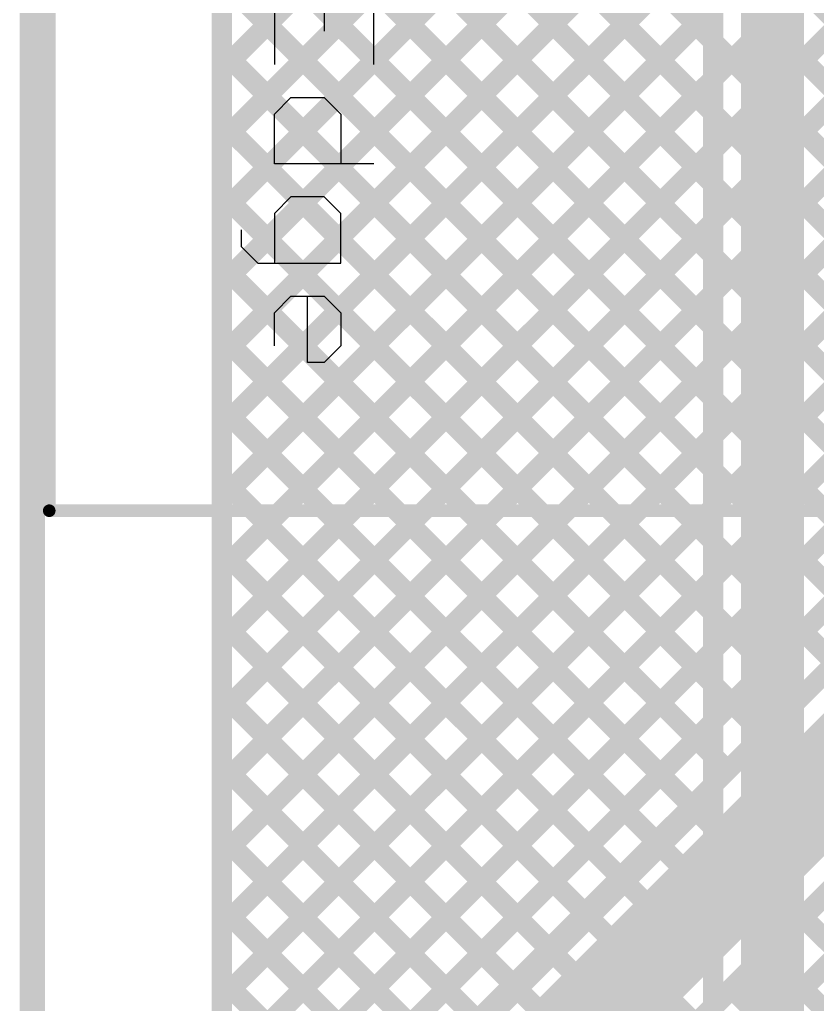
# Model space of a CAD drawing. Header units: millimetres. Extents: x 2.49 to 5.65, y 1.36 to 4.13.
# Drawn here: x 2.49 to 2.8057, y 2.3414 to 2.7313 of the extents above; entities that cross this region are included whole.
import ezdxf

# ---------------------------------------------------------------- set-up
doc = ezdxf.new("R2010")
doc.units = ezdxf.units.MM
doc.header["$MEASUREMENT"] = 0
for name, color, linetype in [('BottomLayer', 5, 'Continuous'), ('Mechanical2', 216, 'Continuous'), ('TopLayer', 1, 'Continuous'), ('TopOverlay', 2, 'Continuous')]:
    doc.layers.add(name, color=color, linetype=linetype)

# ---------------------------------------------------------------- blocks, each defined once
blk = doc.blocks.new('901_141A1011D10100_74')
at = {"layer": 'TopOverlay'}
for p, q in [((0.10938, -0.38152), (0.08314, -0.38152)), ((0.14874, -0.38152), (0.14874, -0.42088)), ((0.1225, -0.4012), (0.12906, -0.39464)), ((0.12906, -0.39464), (0.14874, -0.39464)), ((0.16842, -0.39464), (0.16186, -0.4012)), ((0.1881, -0.39464), (0.16842, -0.39464)), ((0.1881, -0.42744), (0.1881, -0.39464)), ((0.20122, -0.4012), (0.20778, -0.39464)), ((0.20778, -0.39464), (0.2209, -0.39464)), ((0.2209, -0.39464), (0.22745, -0.4012)), ((0.08314, -0.4012), (0.09626, -0.4012)), ((0.1225, -0.41432), (0.1225, -0.4012)), ((0.16186, -0.4012), (0.16186, -0.41432)), ((0.20122, -0.41432), (0.20122, -0.4012)), ((0.22745, -0.4012), (0.22745, -0.40776)), ((0.22745, -0.40776), (0.20122, -0.40776)), ((0.12906, -0.42088), (0.1225, -0.41432)), ((0.16186, -0.41432), (0.16842, -0.42088)), ((0.20778, -0.42088), (0.20122, -0.41432)), ((0.08314, -0.42088), (0.10938, -0.42088)), ((0.14874, -0.42088), (0.12906, -0.42088)), ((0.16842, -0.42088), (0.1881, -0.42088)), ((0.2209, -0.42088), (0.20778, -0.42088)), ((0.18154, -0.434), (0.1881, -0.42744)), ((0.17498, -0.434), (0.18154, -0.434))]:
    blk.add_line(p, q, dxfattribs=at)
at = {"layer": 'TopOverlay', "const_width": 0.005}
for points in [[(0.28614, -0.51), (0.28614, -0.1871)], [(0.28614, -0.51), (-0.19715, -0.51)]]:
    blk.add_lwpolyline(points, dxfattribs=at)
at = {"layer": 'TopOverlay', "const_width": 0.0025}
blk.add_lwpolyline([(0.28489, -0.51, 1), (0.28739, -0.51, 1)], format="xyb", close=True, dxfattribs=at)
blk.add_lwpolyline([(0.28489, -0.51, 1), (0.28739, -0.51, 1)], format="xyb", close=True, dxfattribs=at)

msp = doc.modelspace()

# ---------------------------------------------------------------- linework, layer by layer
at = {"layer": 'BottomLayer'}
for points, const_width in [([(2.56996, 3.87959), (2.57004, 1.61453)], 0.008), ([(2.788, 3.503), (2.788, 2.088)], 0.025), ([(2.7645, 3.503), (2.7645, 2.088)], 0.008), ([(2.57, 2.91715), (2.7645, 2.72265)], 0.008), ([(2.57, 2.71143), (2.7645, 2.90592)], 0.008), ([(2.57, 2.88887), (2.7645, 2.69437)], 0.008), ([(2.57, 2.68314), (2.7645, 2.87764)], 0.008), ([(2.57, 2.86058), (2.7645, 2.66608)], 0.008), ([(2.57, 2.65486), (2.7645, 2.84935)], 0.008), ([(2.57, 2.8323), (2.7645, 2.6378)], 0.008), ([(2.57001, 2.62658), (2.7645, 2.82107)], 0.008), ([(2.57, 2.80401), (2.7645, 2.60951)], 0.008), ([(2.57001, 2.59829), (2.7645, 2.79279)], 0.008), ([(2.57, 2.77573), (2.7645, 2.58123)], 0.008), ([(2.57001, 2.57001), (2.7645, 2.7645)], 0.008), ([(2.57, 2.74744), (2.7645, 2.55294)], 0.008), ([(2.57001, 2.54173), (2.7645, 2.73622)], 0.008), ([(2.57, 2.71916), (2.7645, 2.52466)], 0.008), ([(2.57001, 2.51344), (2.7645, 2.70793)], 0.008), ([(2.57, 2.69087), (2.7645, 2.49638)], 0.008), ([(2.57001, 2.48516), (2.7645, 2.67965)], 0.008), ([(2.57, 2.66259), (2.7645, 2.46809)], 0.008), ([(2.57001, 2.45688), (2.7645, 2.65136)], 0.008), ([(2.57001, 2.6343), (2.7645, 2.43981)], 0.008), ([(2.57001, 2.42859), (2.7645, 2.62308)], 0.008), ([(2.57001, 2.60602), (2.7645, 2.41152)], 0.008), ([(2.57001, 2.40031), (2.7645, 2.5948)], 0.008), ([(2.57001, 2.57773), (2.7645, 2.38324)], 0.008), ([(2.57001, 2.37203), (2.7645, 2.56651)], 0.008), ([(2.57001, 2.54945), (2.7645, 2.35495)], 0.008), ([(2.57002, 2.34374), (2.7645, 2.53823)], 0.008), ([(2.57001, 2.52116), (2.7645, 2.32667)], 0.008), ([(2.57002, 2.31546), (2.7645, 2.50994)], 0.008), ([(2.57001, 2.49288), (2.7645, 2.29839)], 0.008), ([(2.57002, 2.28718), (2.7645, 2.48166)], 0.008), ([(2.57001, 2.46459), (2.7645, 2.2701)], 0.008), ([(2.57002, 2.25889), (2.7645, 2.45337)], 0.008), ([(2.57001, 2.4363), (2.7645, 2.24182)], 0.008), ([(2.57002, 2.23061), (2.7645, 2.42509)], 0.008), ([(2.57001, 2.40802), (2.7645, 2.21353)], 0.008), ([(2.57002, 2.20233), (2.7645, 2.39681)], 0.008), ([(2.57001, 2.37973), (2.7645, 2.18525)], 0.008), ([(2.57002, 2.17404), (2.7645, 2.36852)], 0.008), ([(2.57002, 2.35145), (2.7645, 2.15696)], 0.008), ([(2.57002, 2.14576), (2.7645, 2.34024)], 0.008)]:
    msp.add_lwpolyline(points, dxfattribs=dict(at, const_width=const_width))
at = {"layer": 'BottomLayer', "const_width": 0.004}
for points in [[(2.7625, 2.72265, 1), (2.7665, 2.72265, 1)], [(2.568, 2.71916, 1), (2.572, 2.71916, 1)], [(2.568, 2.71143, 1), (2.572, 2.71143, 1)], [(2.7625, 2.70793, 1), (2.7665, 2.70793, 1)], [(2.7625, 2.69437, 1), (2.7665, 2.69437, 1)], [(2.568, 2.69087, 1), (2.572, 2.69087, 1)], [(2.568, 2.68314, 1), (2.572, 2.68314, 1)], [(2.7625, 2.67965, 1), (2.7665, 2.67965, 1)], [(2.7625, 2.66608, 1), (2.7665, 2.66608, 1)], [(2.568, 2.66259, 1), (2.572, 2.66259, 1)], [(2.568, 2.65486, 1), (2.572, 2.65486, 1)], [(2.7625, 2.65136, 1), (2.7665, 2.65136, 1)], [(2.7625, 2.6378, 1), (2.7665, 2.6378, 1)], [(2.56801, 2.6343, 1), (2.57201, 2.6343, 1)], [(2.56801, 2.62658, 1), (2.57201, 2.62658, 1)], [(2.7625, 2.62308, 1), (2.7665, 2.62308, 1)], [(2.7625, 2.60951, 1), (2.7665, 2.60951, 1)], [(2.56801, 2.60602, 1), (2.57201, 2.60602, 1)], [(2.56801, 2.59829, 1), (2.57201, 2.59829, 1)], [(2.7625, 2.5948, 1), (2.7665, 2.5948, 1)], [(2.7625, 2.58123, 1), (2.7665, 2.58123, 1)], [(2.56801, 2.57773, 1), (2.57201, 2.57773, 1)], [(2.56801, 2.57001, 1), (2.57201, 2.57001, 1)], [(2.7625, 2.56651, 1), (2.7665, 2.56651, 1)], [(2.7625, 2.55294, 1), (2.7665, 2.55294, 1)], [(2.56801, 2.54945, 1), (2.57201, 2.54945, 1)], [(2.56801, 2.54173, 1), (2.57201, 2.54173, 1)], [(2.7625, 2.53823, 1), (2.7665, 2.53823, 1)], [(2.7625, 2.52466, 1), (2.7665, 2.52466, 1)], [(2.56801, 2.52116, 1), (2.57201, 2.52116, 1)], [(2.56801, 2.51344, 1), (2.57201, 2.51344, 1)], [(2.7625, 2.50994, 1), (2.7665, 2.50994, 1)], [(2.7625, 2.49638, 1), (2.7665, 2.49638, 1)], [(2.56801, 2.49288, 1), (2.57201, 2.49288, 1)], [(2.56801, 2.48516, 1), (2.57201, 2.48516, 1)], [(2.7625, 2.48166, 1), (2.7665, 2.48166, 1)], [(2.7625, 2.46809, 1), (2.7665, 2.46809, 1)], [(2.56801, 2.46459, 1), (2.57201, 2.46459, 1)], [(2.56801, 2.45688, 1), (2.57201, 2.45688, 1)], [(2.7625, 2.45337, 1), (2.7665, 2.45337, 1)], [(2.7625, 2.43981, 1), (2.7665, 2.43981, 1)], [(2.56801, 2.4363, 1), (2.57201, 2.4363, 1)], [(2.56801, 2.42859, 1), (2.57201, 2.42859, 1)], [(2.7625, 2.42509, 1), (2.7665, 2.42509, 1)], [(2.7625, 2.41152, 1), (2.7665, 2.41152, 1)], [(2.56801, 2.40802, 1), (2.57201, 2.40802, 1)], [(2.56801, 2.40031, 1), (2.57201, 2.40031, 1)], [(2.7625, 2.39681, 1), (2.7665, 2.39681, 1)], [(2.7625, 2.38324, 1), (2.7665, 2.38324, 1)], [(2.56801, 2.37973, 1), (2.57201, 2.37973, 1)], [(2.56801, 2.37203, 1), (2.57201, 2.37203, 1)], [(2.7625, 2.36852, 1), (2.7665, 2.36852, 1)], [(2.56802, 2.35145, 1), (2.57202, 2.35145, 1)], [(2.7625, 2.35495, 1), (2.7665, 2.35495, 1)], [(2.56802, 2.34374, 1), (2.57202, 2.34374, 1)], [(2.7625, 2.34024, 1), (2.7665, 2.34024, 1)]]:
    msp.add_lwpolyline(points, format="xyb", close=True, dxfattribs=at)
at = {"layer": 'Mechanical2', "const_width": 0.01}
msp.add_lwpolyline([(2.495, 1.36909), (2.495, 4.125)], dxfattribs=at)
at = {"layer": 'TopLayer'}
for points, const_width in [([(2.56999, 3.05377), (2.57004, 1.61453)], 0.008), ([(2.57001, 2.57001), (2.98819, 2.98819)], 0.008), ([(2.57, 2.71143), (2.84298, 2.9844)], 0.008), ([(2.56999, 2.97372), (2.94267, 2.60105)], 0.008), ([(2.57, 2.68314), (2.85831, 2.97145)], 0.008), ([(2.57, 2.65486), (2.87726, 2.96212)], 0.008), ([(2.57001, 2.59829), (2.93444, 2.96273)], 0.008), ([(2.57001, 2.54173), (2.98819, 2.95991)], 0.008), ([(2.57001, 2.62658), (2.90098, 2.95755)], 0.008), ([(2.56999, 2.94544), (2.90557, 2.60986)], 0.008), ([(2.57, 2.91715), (2.88081, 2.60634)], 0.008), ([(2.57001, 2.51344), (2.96997, 2.9134)], 0.008), ([(2.57, 2.88887), (2.86118, 2.59768)], 0.008), ([(2.57, 2.86058), (2.84528, 2.5853)], 0.008), ([(2.57, 2.8323), (2.83276, 2.56954)], 0.008), ([(2.57001, 2.42859), (2.9695, 2.82808)], 0.008), ([(2.57, 2.80401), (2.82393, 2.55009)], 0.008), ([(2.57001, 2.40031), (2.9737, 2.80399)], 0.008), ([(2.57001, 2.37203), (2.98667, 2.78868)], 0.008), ([(2.57001, 2.48516), (2.86401, 2.77915)], 0.008), ([(2.57, 2.77573), (2.82014, 2.52559)], 0.008), ([(2.57001, 2.45688), (2.87624, 2.76311)], 0.008), ([(2.57, 2.74744), (2.8268, 2.49064)], 0.008), ([(2.57002, 2.34374), (2.96922, 2.74294)], 0.008), ([(2.57, 2.71916), (2.81266, 2.4765)], 0.008), ([(2.57002, 2.31546), (2.97592, 2.72136)], 0.008), ([(2.57, 2.69087), (2.79852, 2.46236)], 0.008), ([(2.57, 2.66259), (2.78438, 2.44822)], 0.008), ([(2.57001, 2.6343), (2.77023, 2.43407)], 0.008), ([(2.57001, 2.60602), (2.75609, 2.41993)], 0.008), ([(2.57001, 2.57773), (2.74195, 2.40579)], 0.008), ([(2.57001, 2.54945), (2.72781, 2.39165)], 0.008), ([(2.57002, 2.28718), (2.82119, 2.53835)], 0.008), ([(2.602, 2.222), (2.905, 2.525)], 0.04), ([(2.57001, 2.52116), (2.71366, 2.37751)], 0.008), ([(2.57002, 2.25889), (2.82142, 2.51029)], 0.008), ([(2.57001, 2.49288), (2.69952, 2.36336)], 0.008), ([(2.5801, 2.24394), (2.82722, 2.49106)], 0.008), ([(2.57001, 2.46459), (2.68538, 2.34922)], 0.008), ([(2.633, 2.20916), (2.87106, 2.44722)], 0.008), ([(2.633, 2.20874), (2.87135, 2.44709)], 0.008), ([(2.57001, 2.4363), (2.67124, 2.33508)], 0.008), ([(2.633, 2.18045), (2.874, 2.42145)], 0.008), ([(2.57001, 2.40802), (2.6571, 2.32094)], 0.008), ([(2.57001, 2.37973), (2.64295, 2.30679)], 0.008), ([(2.79993, 2.37609), (2.874, 2.30202)], 0.008), ([(2.78579, 2.36195), (2.874, 2.27374)], 0.008), ([(2.57002, 2.35145), (2.62881, 2.29265)], 0.008), ([(2.77165, 2.34781), (2.874, 2.24545)], 0.008)]:
    msp.add_lwpolyline(points, dxfattribs=dict(at, const_width=const_width))
at = {"layer": 'TopLayer', "const_width": 0.004}
for points in [[(2.568, 2.71916, 1), (2.572, 2.71916, 1)], [(2.568, 2.71143, 1), (2.572, 2.71143, 1)], [(2.568, 2.69087, 1), (2.572, 2.69087, 1)], [(2.568, 2.68314, 1), (2.572, 2.68314, 1)], [(2.568, 2.66259, 1), (2.572, 2.66259, 1)], [(2.568, 2.65486, 1), (2.572, 2.65486, 1)], [(2.56801, 2.6343, 1), (2.57201, 2.6343, 1)], [(2.56801, 2.62658, 1), (2.57201, 2.62658, 1)], [(2.56801, 2.60602, 1), (2.57201, 2.60602, 1)], [(2.56801, 2.59829, 1), (2.57201, 2.59829, 1)], [(2.56801, 2.57773, 1), (2.57201, 2.57773, 1)], [(2.56801, 2.57001, 1), (2.57201, 2.57001, 1)], [(2.56801, 2.54945, 1), (2.57201, 2.54945, 1)], [(2.56801, 2.54173, 1), (2.57201, 2.54173, 1)], [(2.56801, 2.52116, 1), (2.57201, 2.52116, 1)], [(2.56801, 2.51344, 1), (2.57201, 2.51344, 1)], [(2.56801, 2.49288, 1), (2.57201, 2.49288, 1)], [(2.56801, 2.48516, 1), (2.57201, 2.48516, 1)], [(2.56801, 2.46459, 1), (2.57201, 2.46459, 1)], [(2.79652, 2.46236, 1), (2.80052, 2.46236, 1)], [(2.56801, 2.45688, 1), (2.57201, 2.45688, 1)], [(2.78238, 2.44822, 1), (2.78638, 2.44822, 1)], [(2.56801, 2.4363, 1), (2.57201, 2.4363, 1)], [(2.76823, 2.43407, 1), (2.77223, 2.43407, 1)], [(2.56801, 2.42859, 1), (2.57201, 2.42859, 1)], [(2.75409, 2.41993, 1), (2.75809, 2.41993, 1)], [(2.56801, 2.40802, 1), (2.57201, 2.40802, 1)], [(2.73995, 2.40579, 1), (2.74395, 2.40579, 1)], [(2.56801, 2.40031, 1), (2.57201, 2.40031, 1)], [(2.72581, 2.39165, 1), (2.72981, 2.39165, 1)], [(2.56801, 2.37973, 1), (2.57201, 2.37973, 1)], [(2.71166, 2.37751, 1), (2.71566, 2.37751, 1)], [(2.79793, 2.37609, 1), (2.80193, 2.37609, 1)], [(2.56801, 2.37203, 1), (2.57201, 2.37203, 1)], [(2.69752, 2.36336, 1), (2.70152, 2.36336, 1)], [(2.78379, 2.36195, 1), (2.78779, 2.36195, 1)], [(2.56802, 2.35145, 1), (2.57202, 2.35145, 1)], [(2.68338, 2.34922, 1), (2.68738, 2.34922, 1)], [(2.76965, 2.34781, 1), (2.77365, 2.34781, 1)], [(2.56802, 2.34374, 1), (2.57202, 2.34374, 1)]]:
    msp.add_lwpolyline(points, format="xyb", close=True, dxfattribs=at)

# ---------------------------------------------------------------- block references
at = {"rotation": 270}
msp.add_blockref('901_141A1011D10100_74', (3.01169, 2.82303), dxfattribs=at)

doc.saveas('drawing.dxf')
